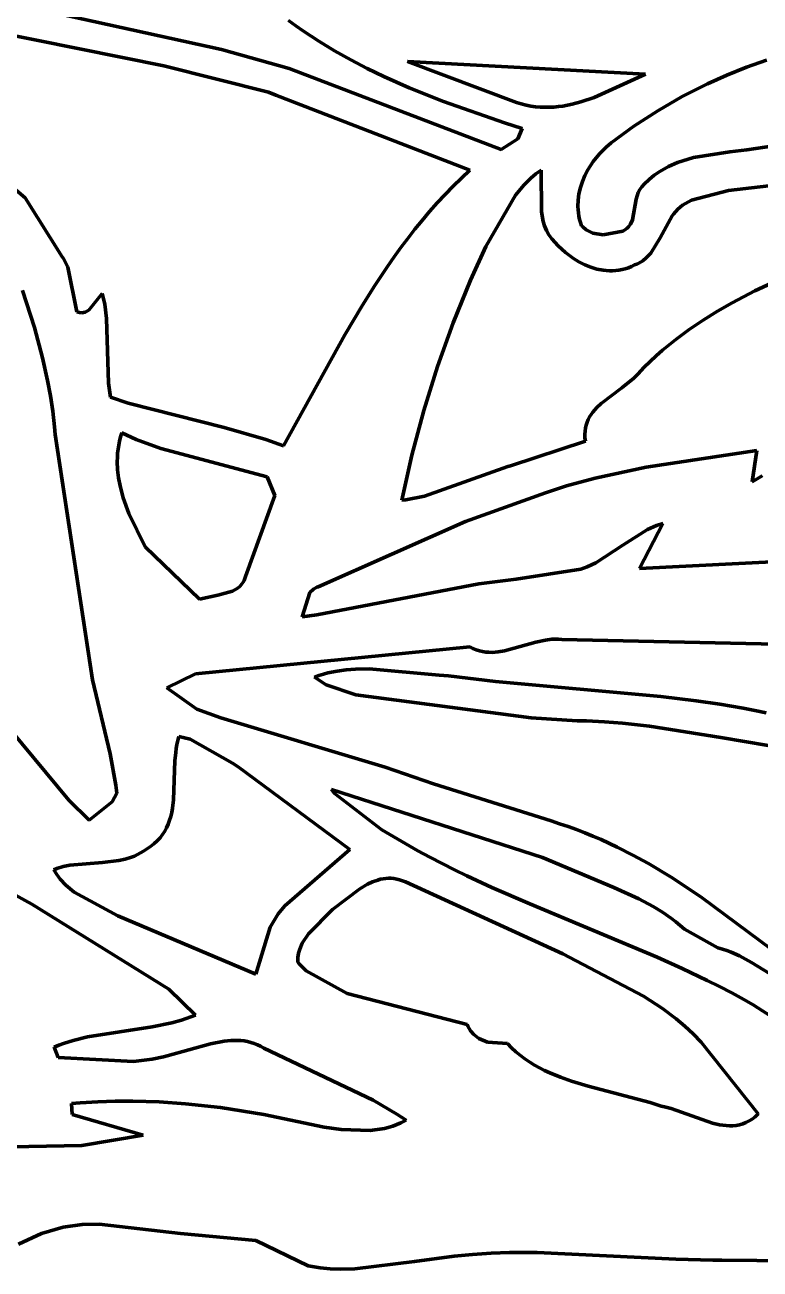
# Model space of a CAD drawing. Header units: millimetres. Extents: x 0 to 10.1, y 0 to 14.2.
# Drawn here: x 6.355 to 7.695, y 6.022 to 8.289 of the extents above; entities that cross this region are included whole.
import ezdxf

# ---------------------------------------------------------------- set-up
doc = ezdxf.new("R2010")
doc.units = ezdxf.units.MM
doc.layers.add('color#010101ff', color=7, linetype='CONTINUOUS', lineweight=100)
doc.layers.add('color#ffffffff', color=7, linetype='CONTINUOUS', lineweight=100)

msp = doc.modelspace()

# ---------------------------------------------------------------- linework, layer by layer
at = {"layer": 'color#010101ff'}
for p, q in [((6.2343, 8.3506), (6.7134, 8.2444)), ((6.6085, 8.2151), (6.1226, 8.3127)), ((6.849, 8.2878), (6.8354, 8.2977)), ((6.8628, 8.2782), (6.849, 8.2878)), ((6.8909, 8.2597), (6.8628, 8.2782)), ((6.9197, 8.2423), (6.8909, 8.2597)), ((6.7134, 8.2444), (6.8367, 8.2102)), ((6.949, 8.2258), (6.9197, 8.2423)), ((6.799, 8.1666), (6.6085, 8.2151)), ((6.8367, 8.2102), (7.2228, 8.0622)), ((6.9788, 8.2102), (6.949, 8.2258)), ((7.0091, 8.1954), (6.9788, 8.2102)), ((7.0525, 8.2228), (7.2512, 8.148)), ((7.4859, 8.1996), (7.0525, 8.2228)), ((7.6701, 8.2123), (7.6342, 8.198)), ((7.7067, 8.2251), (7.6701, 8.2123)), ((7.0552, 8.1748), (7.0091, 8.1954)), ((7.3926, 8.1572), (7.4859, 8.1996)), ((7.6342, 8.198), (7.5989, 8.1822)), ((6.8125, 8.1611), (6.799, 8.1666)), ((7.1178, 8.1497), (7.0552, 8.1748)), ((7.5989, 8.1822), (7.5529, 8.1587)), ((7.1661, 8.0248), (6.8125, 8.1611)), ((7.2292, 8.111), (7.1178, 8.1497)), ((7.2512, 8.148), (7.2598, 8.1453)), ((7.2598, 8.1453), (7.2684, 8.1432)), ((7.2684, 8.1432), (7.277, 8.1415)), ((7.277, 8.1415), (7.2855, 8.1403)), ((7.2855, 8.1403), (7.2939, 8.1396)), ((7.2939, 8.1396), (7.3024, 8.1392)), ((7.3024, 8.1392), (7.3108, 8.1393)), ((7.3108, 8.1393), (7.3191, 8.1397)), ((7.3191, 8.1397), (7.3274, 8.1405)), ((7.3274, 8.1405), (7.3357, 8.1416)), ((7.3357, 8.1416), (7.3522, 8.1448)), ((7.3522, 8.1448), (7.3685, 8.1491)), ((7.3685, 8.1491), (7.3926, 8.1572)), ((7.5529, 8.1587), (7.5083, 8.1328)), ((7.5083, 8.1328), (7.4651, 8.1046)), ((7.2612, 8.1009), (7.2292, 8.111)), ((7.2532, 8.0817), (7.2612, 8.1009)), ((7.4651, 8.1046), (7.4234, 8.0743)), ((7.6708, 8.0619), (7.9163, 8.0983)), ((7.2228, 8.0622), (7.2532, 8.0817)), ((7.4234, 8.0743), (7.4145, 8.0667)), ((7.402, 8.0542), (7.3908, 8.0403)), ((7.4145, 8.0667), (7.402, 8.0542)), ((7.5735, 8.0479), (7.64, 8.0583)), ((7.64, 8.0583), (7.6708, 8.0619)), ((6.29, 8.0301), (6.3557, 7.9745)), ((7.3908, 8.0403), (7.3811, 8.0254)), ((7.5119, 8.0224), (7.5277, 8.0314)), ((7.5277, 8.0314), (7.5443, 8.0387)), ((7.5443, 8.0387), (7.5735, 8.0479)), ((8.0755, 8.0384), (7.6373, 7.9877)), ((7.1355, 7.9955), (7.1506, 8.0103)), ((7.1506, 8.0103), (7.1661, 8.0248)), ((7.277, 8.0101), (7.2643, 7.9976)), ((7.2862, 8.0179), (7.277, 8.0101)), ((7.2961, 8.025), (7.2862, 8.0179)), ((7.2968, 7.9487), (7.2961, 8.025)), ((7.3711, 8.004), (7.3674, 7.9929)), ((7.3757, 8.0149), (7.3711, 8.004)), ((7.3811, 8.0254), (7.3757, 8.0149)), ((7.4838, 7.9989), (7.4926, 8.0076)), ((7.4926, 8.0076), (7.502, 8.0154)), ((7.502, 8.0154), (7.5119, 8.0224)), ((7.1209, 7.9804), (7.1355, 7.9955)), ((7.2643, 7.9976), (7.2491, 7.9792)), ((7.3648, 7.9816), (7.3633, 7.9701)), ((7.3674, 7.9929), (7.3648, 7.9816)), ((7.4689, 7.9721), (7.4727, 7.9839)), ((7.4727, 7.9839), (7.4757, 7.9893)), ((7.4757, 7.9893), (7.4797, 7.9942)), ((7.4797, 7.9942), (7.4838, 7.9989)), ((7.6373, 7.9877), (7.57, 7.9703)), ((6.3557, 7.9745), (6.4235, 7.8667)), ((7.0927, 7.9492), (7.1066, 7.965)), ((7.1066, 7.965), (7.1209, 7.9804)), ((7.2491, 7.9792), (7.1954, 7.8856)), ((7.3633, 7.9701), (7.3629, 7.9584)), ((7.3629, 7.9584), (7.3632, 7.9526)), ((7.4623, 7.9343), (7.4689, 7.9721)), ((7.5535, 7.9608), (7.5447, 7.9534)), ((7.57, 7.9703), (7.5535, 7.9608)), ((7.0791, 7.9332), (7.0927, 7.9492)), ((7.2997, 7.9313), (7.2968, 7.9487)), ((7.3632, 7.9526), (7.3638, 7.9467)), ((7.3638, 7.9467), (7.3647, 7.9409)), ((7.3647, 7.9409), (7.366, 7.935)), ((7.5345, 7.9414), (7.5126, 7.9015)), ((7.5369, 7.9446), (7.5345, 7.9414)), ((7.5447, 7.9534), (7.5369, 7.9446)), ((7.053, 7.9004), (7.0659, 7.9169)), ((7.0659, 7.9169), (7.0791, 7.9332)), ((7.3023, 7.923), (7.2997, 7.9313)), ((7.3057, 7.9149), (7.3023, 7.923)), ((7.3101, 7.9071), (7.3057, 7.9149)), ((7.366, 7.935), (7.3677, 7.9292)), ((7.3677, 7.9292), (7.3697, 7.9234)), ((7.3697, 7.9234), (7.3716, 7.9213)), ((7.3716, 7.9213), (7.378, 7.9159)), ((7.378, 7.9159), (7.3902, 7.9098)), ((7.4092, 7.9067), (7.4447, 7.9135)), ((7.4447, 7.9135), (7.4478, 7.9152)), ((7.4478, 7.9152), (7.4505, 7.9171)), ((7.4505, 7.9171), (7.4529, 7.9191)), ((7.4529, 7.9191), (7.4551, 7.9213)), ((7.4551, 7.9213), (7.4586, 7.9261)), ((7.4586, 7.9261), (7.4623, 7.9343)), ((7.0405, 7.8836), (7.053, 7.9004)), ((7.3156, 7.8997), (7.3101, 7.9071)), ((7.3272, 7.8867), (7.3156, 7.8997)), ((7.3902, 7.9098), (7.4092, 7.9067)), ((7.5126, 7.9015), (7.4958, 7.8734)), ((7.0282, 7.8666), (7.0405, 7.8836)), ((7.1954, 7.8856), (7.1675, 7.8244)), ((7.3403, 7.8747), (7.3272, 7.8867)), ((7.3547, 7.864), (7.3403, 7.8747)), ((7.4958, 7.8734), (7.4876, 7.8647)), ((7.6851, 7.8049), (7.8535, 7.8822)), ((6.4235, 7.8667), (6.4256, 7.8637)), ((6.4256, 7.8637), (6.4338, 7.8477)), ((6.4338, 7.8477), (6.4498, 7.7668)), ((6.9928, 7.8145), (7.0161, 7.8494)), ((7.0161, 7.8494), (7.0282, 7.8666)), ((7.3649, 7.8577), (7.3547, 7.864)), ((7.3755, 7.8524), (7.3649, 7.8577)), ((7.3864, 7.8479), (7.3755, 7.8524)), ((7.3976, 7.8446), (7.3864, 7.8479)), ((7.4089, 7.8423), (7.3976, 7.8446)), ((7.4492, 7.845), (7.4435, 7.8436)), ((7.4549, 7.8469), (7.4492, 7.845)), ((7.4606, 7.8492), (7.4549, 7.8469)), ((7.4662, 7.852), (7.4606, 7.8492)), ((7.4704, 7.8536), (7.4662, 7.852)), ((7.4742, 7.8554), (7.4704, 7.8536)), ((7.4814, 7.8596), (7.4742, 7.8554)), ((7.4876, 7.8647), (7.4814, 7.8596)), ((7.1675, 7.8244), (7.1356, 7.7464)), ((7.4147, 7.8417), (7.4089, 7.8423)), ((7.4204, 7.8414), (7.4147, 7.8417)), ((7.4262, 7.8414), (7.4204, 7.8414)), ((7.432, 7.8417), (7.4262, 7.8414)), ((7.4377, 7.8425), (7.432, 7.8417)), ((7.4435, 7.8436), (7.4377, 7.8425)), ((6.3728, 7.7378), (6.3508, 7.8053)), ((6.4719, 7.7696), (6.4964, 7.7999)), ((6.4964, 7.7999), (6.5008, 7.7806)), ((6.9704, 7.7789), (6.9928, 7.8145)), ((7.6441, 7.7832), (7.6851, 7.8049)), ((6.5008, 7.7806), (6.5042, 7.7547)), ((6.9381, 7.7246), (6.9704, 7.7789)), ((7.6174, 7.7678), (7.6441, 7.7832)), ((6.4498, 7.7668), (6.4547, 7.7654)), ((6.4547, 7.7654), (6.4591, 7.765)), ((6.4591, 7.765), (6.465, 7.7659)), ((6.465, 7.7659), (6.4719, 7.7696)), ((6.5042, 7.7547), (6.5077, 7.6367)), ((7.5913, 7.7515), (7.6174, 7.7678)), ((6.3876, 7.683), (6.3728, 7.7378)), ((7.1356, 7.7464), (7.1071, 7.6671)), ((7.5534, 7.7253), (7.5658, 7.7343)), ((7.5658, 7.7343), (7.5913, 7.7515)), ((6.8265, 7.5224), (6.9381, 7.7246)), ((7.5291, 7.7064), (7.5411, 7.716)), ((7.5411, 7.716), (7.5534, 7.7253)), ((7.4944, 7.6758), (7.5057, 7.6863)), ((7.5057, 7.6863), (7.5173, 7.6965)), ((7.5173, 7.6965), (7.5291, 7.7064)), ((6.3968, 7.6414), (6.3876, 7.683)), ((7.1071, 7.6671), (7.082, 7.5866)), ((7.4725, 7.6537), (7.4833, 7.6649)), ((7.4833, 7.6649), (7.4944, 7.6758)), ((6.4018, 7.6135), (6.3968, 7.6414)), ((7.4427, 7.6278), (7.4649, 7.6458)), ((7.4649, 7.6458), (7.4725, 7.6537)), ((6.5077, 7.6367), (6.5114, 7.6109)), ((7.4056, 7.5997), (7.4427, 7.6278)), ((6.406, 7.5855), (6.4018, 7.6135)), ((6.5114, 7.6109), (6.5434, 7.6001)), ((6.5434, 7.6001), (6.7186, 7.5557)), ((7.3975, 7.592), (7.4056, 7.5997)), ((6.4093, 7.5573), (6.406, 7.5855)), ((7.082, 7.5866), (7.0604, 7.5052)), ((7.3818, 7.5703), (7.3843, 7.575)), ((7.3843, 7.575), (7.3872, 7.5795)), ((7.3872, 7.5795), (7.3904, 7.5838)), ((7.3904, 7.5838), (7.3975, 7.592)), ((6.4105, 7.5431), (6.4093, 7.5573)), ((6.7186, 7.5557), (6.7946, 7.5339)), ((7.3759, 7.5493), (7.3767, 7.5549)), ((7.3767, 7.5549), (7.378, 7.5603)), ((7.378, 7.5603), (7.3797, 7.5654)), ((7.3797, 7.5654), (7.3818, 7.5703)), ((6.4787, 7.0958), (6.4105, 7.5431)), ((6.5277, 7.5312), (6.5262, 7.5237)), ((6.5296, 7.5387), (6.5277, 7.5312)), ((6.5318, 7.5462), (6.5296, 7.5387)), ((6.5581, 7.5342), (6.5318, 7.5462)), ((6.6029, 7.5175), (6.5581, 7.5342)), ((6.7946, 7.5339), (6.8265, 7.5224)), ((7.2404, 7.4862), (7.3765, 7.5308)), ((7.3755, 7.5434), (7.3759, 7.5493)), ((7.3757, 7.5372), (7.3755, 7.5434)), ((7.3765, 7.5308), (7.3757, 7.5372)), ((6.5243, 7.5088), (6.5238, 7.5013)), ((6.5251, 7.5162), (6.5243, 7.5088)), ((6.5262, 7.5237), (6.5251, 7.5162)), ((6.7969, 7.4662), (6.6029, 7.5175)), ((7.0604, 7.5052), (7.0422, 7.4231)), ((7.6887, 7.5136), (7.4874, 7.4835)), ((7.6807, 7.457), (7.6887, 7.5136)), ((6.5238, 7.5013), (6.5237, 7.4938)), ((6.5237, 7.4938), (6.5243, 7.4789)), ((7.0836, 7.4308), (7.2355, 7.4846)), ((7.2355, 7.4846), (7.2404, 7.4862)), ((7.4874, 7.4835), (7.3946, 7.4637)), ((6.5243, 7.4789), (6.526, 7.4642)), ((6.526, 7.4642), (6.5287, 7.4495)), ((6.8105, 7.432), (6.7969, 7.4662)), ((7.3946, 7.4637), (7.3424, 7.4493)), ((7.6985, 7.4677), (7.6807, 7.457)), ((6.5287, 7.4495), (6.5344, 7.4277)), ((7.3036, 7.4368), (7.1581, 7.3845)), ((7.3424, 7.4493), (7.3036, 7.4368)), ((6.5344, 7.4277), (6.5446, 7.3991)), ((6.7571, 7.2844), (6.8105, 7.432)), ((7.0422, 7.4231), (7.0492, 7.424)), ((7.0492, 7.424), (7.0836, 7.4308)), ((6.5446, 7.3991), (6.5743, 7.3381)), ((7.1581, 7.3845), (6.8896, 7.2656)), ((7.445, 7.3415), (7.4899, 7.3698)), ((7.5175, 7.3807), (7.4753, 7.2988)), ((7.4899, 7.3698), (7.5061, 7.377)), ((7.5061, 7.377), (7.5175, 7.3807)), ((6.5743, 7.3381), (6.6737, 7.2432)), ((7.3956, 7.3092), (7.445, 7.3415)), ((7.4753, 7.2988), (7.9881, 7.3253)), ((7.3683, 7.2976), (7.3796, 7.3017)), ((7.3796, 7.3017), (7.3956, 7.3092)), ((6.7546, 7.2773), (6.756, 7.2807)), ((6.756, 7.2807), (6.7571, 7.2844)), ((7.1826, 7.2707), (7.2503, 7.2794)), ((7.2503, 7.2794), (7.3683, 7.2976)), ((6.7071, 7.25), (6.7336, 7.2574)), ((6.7336, 7.2574), (6.7421, 7.2622)), ((6.7421, 7.2622), (6.747, 7.2663)), ((6.747, 7.2663), (6.7512, 7.2713)), ((6.7512, 7.2713), (6.753, 7.2742)), ((6.753, 7.2742), (6.7546, 7.2773)), ((6.8746, 7.2552), (6.8604, 7.2107)), ((6.881, 7.2612), (6.8746, 7.2552)), ((6.8872, 7.2647), (6.881, 7.2612)), ((6.8896, 7.2656), (6.8872, 7.2647)), ((6.8874, 7.2147), (7.1826, 7.2707)), ((6.6737, 7.2432), (6.7071, 7.25)), ((6.8604, 7.2107), (6.8874, 7.2147)), ((7.2862, 7.1646), (7.2292, 7.1486)), ((7.3037, 7.1684), (7.2862, 7.1646)), ((7.3155, 7.1699), (7.3037, 7.1684)), ((7.3214, 7.1702), (7.3155, 7.1699)), ((7.3274, 7.1702), (7.3214, 7.1702)), ((7.3334, 7.1698), (7.3274, 7.1702)), ((7.7566, 7.1604), (7.3334, 7.1698)), ((7.1658, 7.156), (6.666, 7.1067)), ((7.1717, 7.1531), (7.1658, 7.156)), ((7.1776, 7.1508), (7.1717, 7.1531)), ((7.1834, 7.149), (7.1776, 7.1508)), ((7.1892, 7.1477), (7.1834, 7.149)), ((7.195, 7.1467), (7.1892, 7.1477)), ((7.2007, 7.1462), (7.195, 7.1467)), ((7.2065, 7.1461), (7.2007, 7.1462)), ((7.2179, 7.1468), (7.2065, 7.1461)), ((7.2292, 7.1486), (7.2179, 7.1468)), ((6.666, 7.1067), (6.6137, 7.0815)), ((6.8829, 7.1007), (6.8911, 7.1037)), ((6.9044, 7.0866), (6.8829, 7.1007)), ((6.8911, 7.1037), (6.8992, 7.1062)), ((6.8992, 7.1062), (6.9075, 7.1085)), ((6.9075, 7.1085), (6.924, 7.112)), ((6.924, 7.112), (6.9407, 7.1144)), ((6.9407, 7.1144), (6.9575, 7.1157)), ((6.9575, 7.1157), (6.9828, 7.1161)), ((6.9828, 7.1161), (7.1102, 7.1043)), ((7.1102, 7.1043), (7.1269, 7.103)), ((7.1269, 7.103), (7.2128, 7.093)), ((6.5105, 6.9611), (6.4787, 7.0958)), ((6.6137, 7.0815), (6.6683, 7.0428)), ((6.958, 7.0684), (6.9044, 7.0866)), ((7.2128, 7.093), (7.5143, 7.0659)), ((7.2778, 7.0265), (6.958, 7.0684)), ((7.5143, 7.0659), (7.5786, 7.058)), ((7.5786, 7.058), (7.6213, 7.0516)), ((7.6213, 7.0516), (7.6638, 7.0443)), ((6.3081, 7.0296), (6.4354, 6.8765)), ((6.6683, 7.0428), (6.7124, 7.027)), ((7.6638, 7.0443), (7.685, 7.0402)), ((7.685, 7.0402), (7.7062, 7.0357)), ((6.7124, 7.027), (7.0115, 6.9369)), ((7.3618, 7.0214), (7.2778, 7.0265)), ((7.3784, 7.0211), (7.3618, 7.0214)), ((7.4113, 7.0196), (7.3784, 7.0211)), ((7.4441, 7.0171), (7.4113, 7.0196)), ((7.4931, 7.0117), (7.4441, 7.0171)), ((7.6232, 6.9909), (7.4931, 7.0117)), ((6.6338, 6.9856), (6.6323, 6.9784)), ((6.6357, 6.9926), (6.6338, 6.9856)), ((6.6563, 6.9878), (6.6357, 6.9926)), ((6.7334, 6.9441), (6.6563, 6.9878)), ((7.8343, 6.9553), (7.6232, 6.9909)), ((6.5212, 6.9039), (6.5105, 6.9611)), ((6.6301, 6.9636), (6.6288, 6.9482)), ((6.631, 6.9711), (6.6301, 6.9636)), ((6.6323, 6.9784), (6.631, 6.9711)), ((6.6288, 6.9482), (6.6261, 6.8771)), ((6.7439, 6.9372), (6.7334, 6.9441)), ((6.9471, 6.7871), (6.7439, 6.9372)), ((7.0115, 6.9369), (7.1001, 6.9066)), ((6.5226, 6.8893), (6.5212, 6.9039)), ((7.2984, 6.7723), (6.9138, 6.8961)), ((6.9138, 6.8961), (6.9189, 6.8896)), ((7.1001, 6.9066), (7.314, 6.8388)), ((6.4354, 6.8765), (6.4724, 6.84)), ((6.4724, 6.84), (6.5144, 6.874)), ((6.5144, 6.874), (6.5226, 6.8893)), ((6.6261, 6.8771), (6.6242, 6.8619)), ((6.9189, 6.8896), (7.0059, 6.8229)), ((6.6211, 6.8472), (6.619, 6.8401)), ((6.6228, 6.8545), (6.6211, 6.8472)), ((6.6242, 6.8619), (6.6228, 6.8545)), ((6.6136, 6.8265), (6.6101, 6.8201)), ((6.6165, 6.8332), (6.6136, 6.8265)), ((6.619, 6.8401), (6.6165, 6.8332)), ((7.314, 6.8388), (7.3296, 6.8339)), ((7.3296, 6.8339), (7.3449, 6.8288)), ((7.3449, 6.8288), (7.3602, 6.8233)), ((6.5963, 6.8024), (6.5905, 6.7971)), ((6.6015, 6.808), (6.5963, 6.8024)), ((6.6061, 6.8139), (6.6015, 6.808)), ((6.6101, 6.8201), (6.6061, 6.8139)), ((7.0059, 6.8229), (7.0274, 6.8097)), ((7.0274, 6.8097), (7.0491, 6.7969)), ((7.3602, 6.8233), (7.3753, 6.8175)), ((7.3753, 6.8175), (7.3903, 6.8114)), ((7.3903, 6.8114), (7.4051, 6.805)), ((7.4051, 6.805), (7.4343, 6.7914)), ((6.5661, 6.7805), (6.5607, 6.7775)), ((6.5714, 6.7839), (6.5661, 6.7805)), ((6.5766, 6.7877), (6.5714, 6.7839)), ((6.5839, 6.7922), (6.5766, 6.7877)), ((6.5905, 6.7971), (6.5839, 6.7922)), ((6.8289, 6.6842), (6.9471, 6.7871)), ((7.0491, 6.7969), (7.071, 6.7846)), ((7.071, 6.7846), (7.0931, 6.7727)), ((7.4343, 6.7914), (7.4631, 6.7767)), ((6.437, 6.7584), (6.4253, 6.7558)), ((6.497, 6.7633), (6.437, 6.7584)), ((6.5267, 6.7666), (6.497, 6.7633)), ((6.5383, 6.7691), (6.5267, 6.7666)), ((6.5496, 6.7727), (6.5383, 6.7691)), ((6.5552, 6.775), (6.5496, 6.7727)), ((6.5607, 6.7775), (6.5552, 6.775)), ((7.0931, 6.7727), (7.1154, 6.7611)), ((7.1154, 6.7611), (7.1379, 6.7498)), ((7.4282, 6.7179), (7.2984, 6.7723)), ((7.4631, 6.7767), (7.4914, 6.7612)), ((7.4914, 6.7612), (7.533, 6.7363)), ((6.4138, 6.7521), (6.4082, 6.7498)), ((6.4082, 6.7498), (6.4136, 6.741)), ((6.4136, 6.741), (6.4197, 6.7329)), ((6.4253, 6.7558), (6.4138, 6.7521)), ((7.0127, 6.7341), (7.0078, 6.7335)), ((7.0177, 6.7345), (7.0127, 6.7341)), ((7.0227, 6.7344), (7.0177, 6.7345)), ((7.0278, 6.7339), (7.0227, 6.7344)), ((7.0329, 6.733), (7.0278, 6.7339)), ((7.1379, 6.7498), (7.1605, 6.7389)), ((7.1605, 6.7389), (7.2061, 6.7178)), ((7.533, 6.7363), (7.5872, 6.7007)), ((6.4197, 6.7329), (6.4298, 6.7219)), ((6.4298, 6.7219), (6.445, 6.709)), ((6.9658, 6.7154), (6.9159, 6.6773)), ((6.9794, 6.7234), (6.9658, 6.7154)), ((6.9886, 6.7278), (6.9794, 6.7234)), ((6.9981, 6.7312), (6.9886, 6.7278)), ((7.0029, 6.7325), (6.9981, 6.7312)), ((7.0078, 6.7335), (7.0029, 6.7325)), ((7.0381, 6.7317), (7.0329, 6.733)), ((7.0433, 6.7299), (7.0381, 6.7317)), ((7.0486, 6.7277), (7.0433, 6.7299)), ((7.3354, 6.5966), (7.0486, 6.7277)), ((7.2061, 6.7178), (7.2752, 6.6877)), ((7.4738, 6.6972), (7.4282, 6.7179)), ((6.3679, 6.6873), (6.3258, 6.7103)), ((6.445, 6.709), (6.5247, 6.6662)), ((7.5002, 6.683), (7.4738, 6.6972)), ((7.5872, 6.7007), (7.7171, 6.6043)), ((6.6177, 6.5326), (6.3679, 6.6873)), ((6.5247, 6.6662), (6.7763, 6.5598)), ((6.8021, 6.6455), (6.8166, 6.6696)), ((6.8166, 6.6696), (6.8289, 6.6842)), ((6.9159, 6.6773), (6.8721, 6.6333)), ((7.2752, 6.6877), (7.5073, 6.5905)), ((7.5172, 6.6725), (7.5002, 6.683)), ((7.5336, 6.661), (7.5172, 6.6725)), ((6.7763, 6.5598), (6.8021, 6.6455)), ((7.5416, 6.6549), (7.5336, 6.661)), ((7.5494, 6.6485), (7.5416, 6.6549)), ((7.5571, 6.6418), (7.5494, 6.6485)), ((6.8721, 6.6333), (6.8608, 6.6163)), ((7.6181, 6.6075), (7.5571, 6.6418)), ((6.854, 6.5978), (6.8528, 6.5899)), ((6.8561, 6.6054), (6.854, 6.5978)), ((6.8608, 6.6163), (6.8561, 6.6054)), ((7.6262, 6.6052), (7.6181, 6.6075)), ((7.6342, 6.6026), (7.6262, 6.6052)), ((7.642, 6.5996), (7.6342, 6.6026)), ((7.6572, 6.5929), (7.642, 6.5996)), ((6.8528, 6.5899), (6.8527, 6.5817)), ((6.8527, 6.5817), (6.855, 6.5787)), ((6.855, 6.5787), (6.8679, 6.5657)), ((7.4827, 6.5198), (7.3354, 6.5966)), ((7.5073, 6.5905), (7.5531, 6.5699)), ((7.6793, 6.5812), (7.6572, 6.5929)), ((7.7575, 6.5328), (7.6793, 6.5812)), ((6.8679, 6.5657), (6.9423, 6.5243)), ((7.5531, 6.5699), (7.5985, 6.5483)), ((6.6664, 6.4852), (6.6177, 6.5326)), ((7.5985, 6.5483), (7.621, 6.537)), ((7.621, 6.537), (7.6433, 6.5254)), ((6.9423, 6.5243), (7.1611, 6.4678)), ((7.5172, 6.497), (7.4827, 6.5198)), ((7.6433, 6.5254), (7.6655, 6.5135)), ((7.6655, 6.5135), (7.6824, 6.5041)), ((6.6578, 6.4818), (6.6664, 6.4852)), ((7.542, 6.4782), (7.5172, 6.497)), ((7.6824, 6.5041), (7.7232, 6.4779)), ((6.4695, 6.4454), (6.5872, 6.4635)), ((6.5872, 6.4635), (6.6229, 6.4709)), ((6.6229, 6.4709), (6.6405, 6.4758)), ((6.6405, 6.4758), (6.6578, 6.4818)), ((7.1611, 6.4678), (7.1626, 6.4647)), ((7.1626, 6.4647), (7.1675, 6.4565)), ((7.5578, 6.4649), (7.542, 6.4782)), ((7.5729, 6.4507), (7.5578, 6.4649)), ((6.4255, 6.4333), (6.443, 6.4389)), ((6.443, 6.4389), (6.4695, 6.4454)), ((6.7305, 6.439), (6.7183, 6.4378)), ((6.7427, 6.4391), (6.7305, 6.439)), ((6.7488, 6.4387), (6.7427, 6.4391)), ((7.1675, 6.4565), (7.1733, 6.4496)), ((7.1733, 6.4496), (7.1824, 6.4426)), ((7.1824, 6.4426), (7.1981, 6.436)), ((7.5874, 6.4356), (7.5729, 6.4507)), ((6.4084, 6.4266), (6.4169, 6.4301)), ((6.416, 6.4076), (6.4084, 6.4266)), ((6.4169, 6.4301), (6.4255, 6.4333)), ((6.6937, 6.4329), (6.6144, 6.4111)), ((6.7183, 6.4378), (6.6937, 6.4329)), ((6.7549, 6.438), (6.7488, 6.4387)), ((6.7609, 6.4369), (6.7549, 6.438)), ((6.7669, 6.4354), (6.7609, 6.4369)), ((6.7729, 6.4335), (6.7669, 6.4354)), ((6.7789, 6.4311), (6.7729, 6.4335)), ((6.7848, 6.4283), (6.7789, 6.4311)), ((6.7908, 6.425), (6.7848, 6.4283)), ((6.9901, 6.3303), (6.7908, 6.425)), ((7.1981, 6.436), (7.2345, 6.4333)), ((7.2345, 6.4333), (7.2421, 6.4256)), ((7.2421, 6.4256), (7.2499, 6.4184)), ((7.2499, 6.4184), (7.2581, 6.4116)), ((7.6913, 6.3049), (7.5874, 6.4356)), ((6.5534, 6.4005), (6.416, 6.4076)), ((6.5874, 6.4047), (6.5534, 6.4005)), ((6.6077, 6.4092), (6.5874, 6.4047)), ((6.6144, 6.4111), (6.6077, 6.4092)), ((7.2581, 6.4116), (7.2665, 6.4053)), ((7.2665, 6.4053), (7.2751, 6.3994)), ((7.2751, 6.3994), (7.284, 6.3939)), ((7.284, 6.3939), (7.293, 6.3888)), ((7.293, 6.3888), (7.3023, 6.3841)), ((7.3023, 6.3841), (7.3117, 6.3797)), ((7.3117, 6.3797), (7.3311, 6.3717)), ((7.3311, 6.3717), (7.351, 6.3647)), ((7.351, 6.3647), (7.3816, 6.3556)), ((7.3816, 6.3556), (7.4948, 6.3257)), ((6.456, 6.3252), (6.488, 6.3273)), ((6.488, 6.3273), (6.52, 6.3284)), ((6.52, 6.3284), (6.552, 6.3285)), ((6.552, 6.3285), (6.6, 6.327)), ((6.6, 6.327), (6.6479, 6.3236)), ((7.0331, 6.3047), (6.9901, 6.3303)), ((7.4948, 6.3257), (7.5145, 6.319)), ((6.44, 6.3238), (6.456, 6.3252)), ((6.4413, 6.3042), (6.44, 6.3238)), ((6.5711, 6.2665), (6.4413, 6.3042)), ((6.6479, 6.3236), (6.7117, 6.3165)), ((6.7117, 6.3165), (6.7909, 6.3039)), ((6.7909, 6.3039), (6.9006, 6.281)), ((7.0498, 6.2935), (7.0331, 6.3047)), ((7.5145, 6.319), (7.5205, 6.3179)), ((7.5205, 6.3179), (7.5328, 6.3148)), ((7.5328, 6.3148), (7.5515, 6.3085)), ((7.5515, 6.3085), (7.6083, 6.2882)), ((7.6859, 6.3), (7.6913, 6.3049)), ((6.9006, 6.281), (6.9318, 6.2764)), ((7.0105, 6.2784), (7.0256, 6.2826)), ((7.0256, 6.2826), (7.0403, 6.2885)), ((7.0403, 6.2885), (7.0498, 6.2935)), ((7.6083, 6.2882), (7.6208, 6.2853)), ((7.6208, 6.2853), (7.627, 6.2843)), ((7.627, 6.2843), (7.6332, 6.2837)), ((7.6332, 6.2837), (7.6393, 6.2834)), ((7.6393, 6.2834), (7.6453, 6.2836)), ((7.6453, 6.2836), (7.6513, 6.2842)), ((7.6513, 6.2842), (7.6573, 6.2854)), ((7.6573, 6.2854), (7.6632, 6.287)), ((7.6632, 6.287), (7.669, 6.2893)), ((7.669, 6.2893), (7.6747, 6.2922)), ((7.6747, 6.2922), (7.6803, 6.2957)), ((7.6803, 6.2957), (7.6859, 6.3)), ((6.4591, 6.2473), (6.5711, 6.2665)), ((6.9318, 6.2764), (6.9846, 6.2747)), ((6.9846, 6.2747), (7.0105, 6.2784)), ((6.1485, 6.2415), (6.4591, 6.2473)), ((6.4597, 6.1033), (6.425, 6.0984)), ((6.4907, 6.1041), (6.4597, 6.1033)), ((6.6387, 6.0873), (6.4907, 6.1041)), ((6.3858, 6.0872), (6.3435, 6.0679)), ((6.425, 6.0984), (6.3858, 6.0872)), ((6.7763, 6.0744), (6.6387, 6.0873)), ((6.8714, 6.0284), (6.7763, 6.0744)), ((7.0652, 6.0363), (6.9567, 6.0228)), ((7.1374, 6.0457), (7.0652, 6.0363)), ((7.1711, 6.049), (7.1374, 6.0457)), ((7.2047, 6.0512), (7.1711, 6.049)), ((7.2383, 6.0523), (7.2047, 6.0512)), ((7.2888, 6.0524), (7.2383, 6.0523)), ((7.5412, 6.0404), (7.2888, 6.0524)), ((7.6085, 6.0387), (7.5412, 6.0404)), ((7.6254, 6.0387), (7.6085, 6.0387)), ((7.8527, 6.0361), (7.6254, 6.0387)), ((6.8751, 6.0276), (6.8714, 6.0284)), ((6.8933, 6.0247), (6.8751, 6.0276)), ((6.9114, 6.023), (6.8933, 6.0247)), ((6.9295, 6.0222), (6.9114, 6.023)), ((6.9567, 6.0228), (6.9295, 6.0222))]:
    msp.add_line(p, q, dxfattribs=at)
at = {"layer": 'color#ffffffff'}
for p, q in [((6.7134, 8.2444), (6.2343, 8.3506)), ((6.1226, 8.3127), (6.6085, 8.2151)), ((6.8354, 8.2977), (6.849, 8.2878)), ((6.849, 8.2878), (6.8628, 8.2782)), ((6.8628, 8.2782), (6.8909, 8.2597)), ((6.8909, 8.2597), (6.9197, 8.2423)), ((6.8367, 8.2102), (6.7134, 8.2444)), ((6.9197, 8.2423), (6.949, 8.2258)), ((6.6085, 8.2151), (6.799, 8.1666)), ((7.2228, 8.0622), (6.8367, 8.2102)), ((6.949, 8.2258), (6.9788, 8.2102)), ((6.9788, 8.2102), (7.0091, 8.1954)), ((7.0525, 8.2228), (7.4859, 8.1996)), ((7.2512, 8.148), (7.0525, 8.2228)), ((7.6342, 8.198), (7.6701, 8.2123)), ((7.6701, 8.2123), (7.7067, 8.2251)), ((7.0091, 8.1954), (7.0552, 8.1748)), ((7.4859, 8.1996), (7.3926, 8.1572)), ((7.5989, 8.1822), (7.6342, 8.198)), ((6.799, 8.1666), (6.8125, 8.1611)), ((7.0552, 8.1748), (7.1178, 8.1497)), ((7.5529, 8.1587), (7.5989, 8.1822)), ((6.8125, 8.1611), (7.1661, 8.0248)), ((7.1178, 8.1497), (7.2292, 8.111)), ((7.2598, 8.1453), (7.2512, 8.148)), ((7.2684, 8.1432), (7.2598, 8.1453)), ((7.277, 8.1415), (7.2684, 8.1432)), ((7.2855, 8.1403), (7.277, 8.1415)), ((7.2939, 8.1396), (7.2855, 8.1403)), ((7.3024, 8.1392), (7.2939, 8.1396)), ((7.3108, 8.1393), (7.3024, 8.1392)), ((7.3191, 8.1397), (7.3108, 8.1393)), ((7.3274, 8.1405), (7.3191, 8.1397)), ((7.3357, 8.1416), (7.3274, 8.1405)), ((7.3522, 8.1448), (7.3357, 8.1416)), ((7.3685, 8.1491), (7.3522, 8.1448)), ((7.3926, 8.1572), (7.3685, 8.1491)), ((7.5083, 8.1328), (7.5529, 8.1587)), ((7.4651, 8.1046), (7.5083, 8.1328)), ((7.2292, 8.111), (7.2612, 8.1009)), ((7.2612, 8.1009), (7.2532, 8.0817)), ((7.4234, 8.0743), (7.4651, 8.1046)), ((7.9163, 8.0983), (7.6708, 8.0619)), ((7.2532, 8.0817), (7.2228, 8.0622)), ((7.4145, 8.0667), (7.4234, 8.0743)), ((7.3908, 8.0403), (7.402, 8.0542)), ((7.402, 8.0542), (7.4145, 8.0667)), ((7.64, 8.0583), (7.5735, 8.0479)), ((7.6708, 8.0619), (7.64, 8.0583)), ((6.3557, 7.9745), (6.29, 8.0301)), ((7.3811, 8.0254), (7.3908, 8.0403)), ((7.5277, 8.0314), (7.5119, 8.0224)), ((7.5443, 8.0387), (7.5277, 8.0314)), ((7.5735, 8.0479), (7.5443, 8.0387)), ((7.6373, 7.9877), (8.0755, 8.0384)), ((7.1506, 8.0103), (7.1355, 7.9955)), ((7.1661, 8.0248), (7.1506, 8.0103)), ((7.2643, 7.9976), (7.277, 8.0101)), ((7.277, 8.0101), (7.2862, 8.0179)), ((7.2862, 8.0179), (7.2961, 8.025)), ((7.2961, 8.025), (7.2968, 7.9487)), ((7.3674, 7.9929), (7.3711, 8.004)), ((7.3711, 8.004), (7.3757, 8.0149)), ((7.3757, 8.0149), (7.3811, 8.0254)), ((7.4926, 8.0076), (7.4838, 7.9989)), ((7.502, 8.0154), (7.4926, 8.0076)), ((7.5119, 8.0224), (7.502, 8.0154)), ((7.1355, 7.9955), (7.1209, 7.9804)), ((7.2491, 7.9792), (7.2643, 7.9976)), ((7.3633, 7.9701), (7.3648, 7.9816)), ((7.3648, 7.9816), (7.3674, 7.9929)), ((7.4727, 7.9839), (7.4689, 7.9721)), ((7.4757, 7.9893), (7.4727, 7.9839)), ((7.4797, 7.9942), (7.4757, 7.9893)), ((7.4838, 7.9989), (7.4797, 7.9942)), ((7.57, 7.9703), (7.6373, 7.9877)), ((6.4235, 7.8667), (6.3557, 7.9745)), ((7.1066, 7.965), (7.0927, 7.9492)), ((7.1209, 7.9804), (7.1066, 7.965)), ((7.1954, 7.8856), (7.2491, 7.9792)), ((7.3629, 7.9584), (7.3633, 7.9701)), ((7.3632, 7.9526), (7.3629, 7.9584)), ((7.4689, 7.9721), (7.4623, 7.9343)), ((7.5447, 7.9534), (7.5535, 7.9608)), ((7.5535, 7.9608), (7.57, 7.9703)), ((7.0927, 7.9492), (7.0791, 7.9332)), ((7.2968, 7.9487), (7.2997, 7.9313)), ((7.3638, 7.9467), (7.3632, 7.9526)), ((7.3647, 7.9409), (7.3638, 7.9467)), ((7.366, 7.935), (7.3647, 7.9409)), ((7.5126, 7.9015), (7.5345, 7.9414)), ((7.5345, 7.9414), (7.5369, 7.9446)), ((7.5369, 7.9446), (7.5447, 7.9534)), ((7.0659, 7.9169), (7.053, 7.9004)), ((7.0791, 7.9332), (7.0659, 7.9169)), ((7.2997, 7.9313), (7.3023, 7.923)), ((7.3023, 7.923), (7.3057, 7.9149)), ((7.3057, 7.9149), (7.3101, 7.9071)), ((7.3677, 7.9292), (7.366, 7.935)), ((7.3697, 7.9234), (7.3677, 7.9292)), ((7.3716, 7.9213), (7.3697, 7.9234)), ((7.378, 7.9159), (7.3716, 7.9213)), ((7.3902, 7.9098), (7.378, 7.9159)), ((7.4447, 7.9135), (7.4092, 7.9067)), ((7.4478, 7.9152), (7.4447, 7.9135)), ((7.4505, 7.9171), (7.4478, 7.9152)), ((7.4529, 7.9191), (7.4505, 7.9171)), ((7.4551, 7.9213), (7.4529, 7.9191)), ((7.4586, 7.9261), (7.4551, 7.9213)), ((7.4623, 7.9343), (7.4586, 7.9261)), ((7.053, 7.9004), (7.0405, 7.8836)), ((7.3101, 7.9071), (7.3156, 7.8997)), ((7.3156, 7.8997), (7.3272, 7.8867)), ((7.4092, 7.9067), (7.3902, 7.9098)), ((7.4958, 7.8734), (7.5126, 7.9015)), ((7.0405, 7.8836), (7.0282, 7.8666)), ((7.1675, 7.8244), (7.1954, 7.8856)), ((7.3272, 7.8867), (7.3403, 7.8747)), ((7.3403, 7.8747), (7.3547, 7.864)), ((7.4876, 7.8647), (7.4958, 7.8734)), ((7.8535, 7.8822), (7.6851, 7.8049)), ((6.4256, 7.8637), (6.4235, 7.8667)), ((6.4338, 7.8477), (6.4256, 7.8637)), ((6.4498, 7.7668), (6.4338, 7.8477)), ((7.0161, 7.8494), (6.9928, 7.8145)), ((7.0282, 7.8666), (7.0161, 7.8494)), ((7.3547, 7.864), (7.3649, 7.8577)), ((7.3649, 7.8577), (7.3755, 7.8524)), ((7.3755, 7.8524), (7.3864, 7.8479)), ((7.3864, 7.8479), (7.3976, 7.8446)), ((7.3976, 7.8446), (7.4089, 7.8423)), ((7.4435, 7.8436), (7.4492, 7.845)), ((7.4492, 7.845), (7.4549, 7.8469)), ((7.4549, 7.8469), (7.4606, 7.8492)), ((7.4606, 7.8492), (7.4662, 7.852)), ((7.4662, 7.852), (7.4704, 7.8536)), ((7.4704, 7.8536), (7.4742, 7.8554)), ((7.4742, 7.8554), (7.4814, 7.8596)), ((7.4814, 7.8596), (7.4876, 7.8647)), ((7.1356, 7.7464), (7.1675, 7.8244)), ((7.4089, 7.8423), (7.4147, 7.8417)), ((7.4147, 7.8417), (7.4204, 7.8414)), ((7.4204, 7.8414), (7.4262, 7.8414)), ((7.4262, 7.8414), (7.432, 7.8417)), ((7.432, 7.8417), (7.4377, 7.8425)), ((7.4377, 7.8425), (7.4435, 7.8436)), ((6.3508, 7.8053), (6.3728, 7.7378)), ((6.4964, 7.7999), (6.4719, 7.7696)), ((6.5008, 7.7806), (6.4964, 7.7999)), ((6.9928, 7.8145), (6.9704, 7.7789)), ((7.6851, 7.8049), (7.6441, 7.7832)), ((6.5042, 7.7547), (6.5008, 7.7806)), ((6.9704, 7.7789), (6.9381, 7.7246)), ((7.6441, 7.7832), (7.6174, 7.7678)), ((6.4547, 7.7654), (6.4498, 7.7668)), ((6.4591, 7.765), (6.4547, 7.7654)), ((6.465, 7.7659), (6.4591, 7.765)), ((6.4719, 7.7696), (6.465, 7.7659)), ((6.5077, 7.6367), (6.5042, 7.7547)), ((7.6174, 7.7678), (7.5913, 7.7515)), ((6.3728, 7.7378), (6.3876, 7.683)), ((7.1071, 7.6671), (7.1356, 7.7464)), ((7.5658, 7.7343), (7.5534, 7.7253)), ((7.5913, 7.7515), (7.5658, 7.7343)), ((6.9381, 7.7246), (6.8265, 7.5224)), ((7.5411, 7.716), (7.5291, 7.7064)), ((7.5534, 7.7253), (7.5411, 7.716)), ((7.5057, 7.6863), (7.4944, 7.6758)), ((7.5173, 7.6965), (7.5057, 7.6863)), ((7.5291, 7.7064), (7.5173, 7.6965)), ((6.3876, 7.683), (6.3968, 7.6414)), ((7.082, 7.5866), (7.1071, 7.6671)), ((7.4833, 7.6649), (7.4725, 7.6537)), ((7.4944, 7.6758), (7.4833, 7.6649)), ((6.3968, 7.6414), (6.4018, 7.6135)), ((7.4649, 7.6458), (7.4427, 7.6278)), ((7.4725, 7.6537), (7.4649, 7.6458)), ((6.5114, 7.6109), (6.5077, 7.6367)), ((7.4427, 7.6278), (7.4056, 7.5997)), ((6.4018, 7.6135), (6.406, 7.5855)), ((6.5434, 7.6001), (6.5114, 7.6109)), ((6.7186, 7.5557), (6.5434, 7.6001)), ((7.4056, 7.5997), (7.3975, 7.592)), ((6.406, 7.5855), (6.4093, 7.5573)), ((7.0604, 7.5052), (7.082, 7.5866)), ((7.3843, 7.575), (7.3818, 7.5703)), ((7.3872, 7.5795), (7.3843, 7.575)), ((7.3904, 7.5838), (7.3872, 7.5795)), ((7.3975, 7.592), (7.3904, 7.5838)), ((6.4093, 7.5573), (6.4105, 7.5431)), ((6.7946, 7.5339), (6.7186, 7.5557)), ((7.3767, 7.5549), (7.3759, 7.5493)), ((7.378, 7.5603), (7.3767, 7.5549)), ((7.3797, 7.5654), (7.378, 7.5603)), ((7.3818, 7.5703), (7.3797, 7.5654)), ((6.4105, 7.5431), (6.4787, 7.0958)), ((6.5262, 7.5237), (6.5277, 7.5312)), ((6.5277, 7.5312), (6.5296, 7.5387)), ((6.5296, 7.5387), (6.5318, 7.5462)), ((6.5318, 7.5462), (6.5581, 7.5342)), ((6.5581, 7.5342), (6.6029, 7.5175)), ((6.8265, 7.5224), (6.7946, 7.5339)), ((7.3765, 7.5308), (7.2404, 7.4862)), ((7.3759, 7.5493), (7.3755, 7.5434)), ((7.3755, 7.5434), (7.3757, 7.5372)), ((7.3757, 7.5372), (7.3765, 7.5308)), ((6.5238, 7.5013), (6.5243, 7.5088)), ((6.5243, 7.5088), (6.5251, 7.5162)), ((6.5251, 7.5162), (6.5262, 7.5237)), ((6.6029, 7.5175), (6.7969, 7.4662)), ((7.0422, 7.4231), (7.0604, 7.5052)), ((7.4874, 7.4835), (7.6887, 7.5136)), ((7.6887, 7.5136), (7.6807, 7.457)), ((6.5237, 7.4938), (6.5238, 7.5013)), ((6.5243, 7.4789), (6.5237, 7.4938)), ((7.2355, 7.4846), (7.0836, 7.4308)), ((7.2404, 7.4862), (7.2355, 7.4846)), ((7.3946, 7.4637), (7.4874, 7.4835)), ((6.526, 7.4642), (6.5243, 7.4789)), ((6.5287, 7.4495), (6.526, 7.4642)), ((6.7969, 7.4662), (6.8105, 7.432)), ((7.3424, 7.4493), (7.3946, 7.4637)), ((7.6807, 7.457), (7.6985, 7.4677)), ((6.5344, 7.4277), (6.5287, 7.4495)), ((7.1581, 7.3845), (7.3036, 7.4368)), ((7.3036, 7.4368), (7.3424, 7.4493)), ((6.5446, 7.3991), (6.5344, 7.4277)), ((6.8105, 7.432), (6.7571, 7.2844)), ((7.0492, 7.424), (7.0422, 7.4231)), ((7.0836, 7.4308), (7.0492, 7.424)), ((6.5743, 7.3381), (6.5446, 7.3991)), ((6.8896, 7.2656), (7.1581, 7.3845)), ((7.4899, 7.3698), (7.445, 7.3415)), ((7.4753, 7.2988), (7.5175, 7.3807)), ((7.5061, 7.377), (7.4899, 7.3698)), ((7.5175, 7.3807), (7.5061, 7.377)), ((6.6737, 7.2432), (6.5743, 7.3381)), ((7.445, 7.3415), (7.3956, 7.3092)), ((7.9881, 7.3253), (7.4753, 7.2988)), ((7.3796, 7.3017), (7.3683, 7.2976)), ((7.3956, 7.3092), (7.3796, 7.3017)), ((6.756, 7.2807), (6.7546, 7.2773)), ((6.7571, 7.2844), (6.756, 7.2807)), ((7.2503, 7.2794), (7.1826, 7.2707)), ((7.3683, 7.2976), (7.2503, 7.2794)), ((6.7336, 7.2574), (6.7071, 7.25)), ((6.7421, 7.2622), (6.7336, 7.2574)), ((6.747, 7.2663), (6.7421, 7.2622)), ((6.7512, 7.2713), (6.747, 7.2663)), ((6.753, 7.2742), (6.7512, 7.2713)), ((6.7546, 7.2773), (6.753, 7.2742)), ((6.8604, 7.2107), (6.8746, 7.2552)), ((6.8746, 7.2552), (6.881, 7.2612)), ((6.881, 7.2612), (6.8872, 7.2647)), ((6.8872, 7.2647), (6.8896, 7.2656)), ((7.1826, 7.2707), (6.8874, 7.2147)), ((6.7071, 7.25), (6.6737, 7.2432)), ((6.8874, 7.2147), (6.8604, 7.2107)), ((7.2292, 7.1486), (7.2862, 7.1646)), ((7.2862, 7.1646), (7.3037, 7.1684)), ((7.3037, 7.1684), (7.3155, 7.1699)), ((7.3155, 7.1699), (7.3214, 7.1702)), ((7.3214, 7.1702), (7.3274, 7.1702)), ((7.3274, 7.1702), (7.3334, 7.1698)), ((7.3334, 7.1698), (7.7566, 7.1604)), ((6.666, 7.1067), (7.1658, 7.156)), ((7.1658, 7.156), (7.1717, 7.1531)), ((7.1717, 7.1531), (7.1776, 7.1508)), ((7.1776, 7.1508), (7.1834, 7.149)), ((7.1834, 7.149), (7.1892, 7.1477)), ((7.1892, 7.1477), (7.195, 7.1467)), ((7.195, 7.1467), (7.2007, 7.1462)), ((7.2007, 7.1462), (7.2065, 7.1461)), ((7.2065, 7.1461), (7.2179, 7.1468)), ((7.2179, 7.1468), (7.2292, 7.1486)), ((6.6137, 7.0815), (6.666, 7.1067)), ((6.8911, 7.1037), (6.8829, 7.1007)), ((6.8829, 7.1007), (6.9044, 7.0866)), ((6.8992, 7.1062), (6.8911, 7.1037)), ((6.9075, 7.1085), (6.8992, 7.1062)), ((6.924, 7.112), (6.9075, 7.1085)), ((6.9407, 7.1144), (6.924, 7.112)), ((6.9575, 7.1157), (6.9407, 7.1144)), ((6.9828, 7.1161), (6.9575, 7.1157)), ((7.1102, 7.1043), (6.9828, 7.1161)), ((7.1269, 7.103), (7.1102, 7.1043)), ((7.2128, 7.093), (7.1269, 7.103)), ((6.4787, 7.0958), (6.5105, 6.9611)), ((6.6683, 7.0428), (6.6137, 7.0815)), ((6.9044, 7.0866), (6.958, 7.0684)), ((7.5143, 7.0659), (7.2128, 7.093)), ((6.958, 7.0684), (7.2778, 7.0265)), ((7.5786, 7.058), (7.5143, 7.0659)), ((7.6213, 7.0516), (7.5786, 7.058)), ((7.6638, 7.0443), (7.6213, 7.0516)), ((6.4354, 6.8765), (6.3081, 7.0296)), ((6.7124, 7.027), (6.6683, 7.0428)), ((7.685, 7.0402), (7.6638, 7.0443)), ((7.7062, 7.0357), (7.685, 7.0402)), ((7.0115, 6.9369), (6.7124, 7.027)), ((7.2778, 7.0265), (7.3618, 7.0214)), ((7.3618, 7.0214), (7.3784, 7.0211)), ((7.3784, 7.0211), (7.4113, 7.0196)), ((7.4113, 7.0196), (7.4441, 7.0171)), ((7.4441, 7.0171), (7.4931, 7.0117)), ((7.4931, 7.0117), (7.6232, 6.9909)), ((6.6323, 6.9784), (6.6338, 6.9856)), ((6.6338, 6.9856), (6.6357, 6.9926)), ((6.6357, 6.9926), (6.6563, 6.9878)), ((6.6563, 6.9878), (6.7334, 6.9441)), ((7.6232, 6.9909), (7.8343, 6.9553)), ((6.5105, 6.9611), (6.5212, 6.9039)), ((6.6288, 6.9482), (6.6301, 6.9636)), ((6.6301, 6.9636), (6.631, 6.9711)), ((6.631, 6.9711), (6.6323, 6.9784)), ((6.6261, 6.8771), (6.6288, 6.9482)), ((6.7334, 6.9441), (6.7439, 6.9372)), ((6.7439, 6.9372), (6.9471, 6.7871)), ((7.1001, 6.9066), (7.0115, 6.9369)), ((6.5212, 6.9039), (6.5226, 6.8893)), ((6.9189, 6.8896), (6.9138, 6.8961)), ((6.9138, 6.8961), (7.2984, 6.7723)), ((7.314, 6.8388), (7.1001, 6.9066)), ((6.4724, 6.84), (6.4354, 6.8765)), ((6.5144, 6.874), (6.4724, 6.84)), ((6.5226, 6.8893), (6.5144, 6.874)), ((6.6242, 6.8619), (6.6261, 6.8771)), ((7.0059, 6.8229), (6.9189, 6.8896)), ((6.619, 6.8401), (6.6211, 6.8472)), ((6.6211, 6.8472), (6.6228, 6.8545)), ((6.6228, 6.8545), (6.6242, 6.8619)), ((6.6101, 6.8201), (6.6136, 6.8265)), ((6.6136, 6.8265), (6.6165, 6.8332)), ((6.6165, 6.8332), (6.619, 6.8401)), ((7.3296, 6.8339), (7.314, 6.8388)), ((7.3449, 6.8288), (7.3296, 6.8339)), ((7.3602, 6.8233), (7.3449, 6.8288)), ((6.5905, 6.7971), (6.5963, 6.8024)), ((6.5963, 6.8024), (6.6015, 6.808)), ((6.6015, 6.808), (6.6061, 6.8139)), ((6.6061, 6.8139), (6.6101, 6.8201)), ((7.0274, 6.8097), (7.0059, 6.8229)), ((7.0491, 6.7969), (7.0274, 6.8097)), ((7.3753, 6.8175), (7.3602, 6.8233)), ((7.3903, 6.8114), (7.3753, 6.8175)), ((7.4051, 6.805), (7.3903, 6.8114)), ((7.4343, 6.7914), (7.4051, 6.805)), ((6.5607, 6.7775), (6.5661, 6.7805)), ((6.5661, 6.7805), (6.5714, 6.7839)), ((6.5714, 6.7839), (6.5766, 6.7877)), ((6.5766, 6.7877), (6.5839, 6.7922)), ((6.5839, 6.7922), (6.5905, 6.7971)), ((6.9471, 6.7871), (6.8289, 6.6842)), ((7.071, 6.7846), (7.0491, 6.7969)), ((7.0931, 6.7727), (7.071, 6.7846)), ((7.4631, 6.7767), (7.4343, 6.7914)), ((6.4253, 6.7558), (6.437, 6.7584)), ((6.437, 6.7584), (6.497, 6.7633)), ((6.497, 6.7633), (6.5267, 6.7666)), ((6.5267, 6.7666), (6.5383, 6.7691)), ((6.5383, 6.7691), (6.5496, 6.7727)), ((6.5496, 6.7727), (6.5552, 6.775)), ((6.5552, 6.775), (6.5607, 6.7775)), ((7.1154, 6.7611), (7.0931, 6.7727)), ((7.1379, 6.7498), (7.1154, 6.7611)), ((7.2984, 6.7723), (7.4282, 6.7179)), ((7.4914, 6.7612), (7.4631, 6.7767)), ((7.533, 6.7363), (7.4914, 6.7612)), ((6.4082, 6.7498), (6.4138, 6.7521)), ((6.4136, 6.741), (6.4082, 6.7498)), ((6.4197, 6.7329), (6.4136, 6.741)), ((6.4138, 6.7521), (6.4253, 6.7558)), ((7.0078, 6.7335), (7.0127, 6.7341)), ((7.0127, 6.7341), (7.0177, 6.7345)), ((7.0177, 6.7345), (7.0227, 6.7344)), ((7.0227, 6.7344), (7.0278, 6.7339)), ((7.0278, 6.7339), (7.0329, 6.733)), ((7.1605, 6.7389), (7.1379, 6.7498)), ((7.2061, 6.7178), (7.1605, 6.7389)), ((7.5872, 6.7007), (7.533, 6.7363)), ((6.4298, 6.7219), (6.4197, 6.7329)), ((6.445, 6.709), (6.4298, 6.7219)), ((6.9159, 6.6773), (6.9658, 6.7154)), ((6.9658, 6.7154), (6.9794, 6.7234)), ((6.9794, 6.7234), (6.9886, 6.7278)), ((6.9886, 6.7278), (6.9981, 6.7312)), ((6.9981, 6.7312), (7.0029, 6.7325)), ((7.0029, 6.7325), (7.0078, 6.7335)), ((7.0329, 6.733), (7.0381, 6.7317)), ((7.0381, 6.7317), (7.0433, 6.7299)), ((7.0433, 6.7299), (7.0486, 6.7277)), ((7.0486, 6.7277), (7.3354, 6.5966)), ((7.2752, 6.6877), (7.2061, 6.7178)), ((7.4282, 6.7179), (7.4738, 6.6972)), ((6.3258, 6.7103), (6.3679, 6.6873)), ((6.5247, 6.6662), (6.445, 6.709)), ((7.4738, 6.6972), (7.5002, 6.683)), ((7.7171, 6.6043), (7.5872, 6.7007)), ((6.3679, 6.6873), (6.6177, 6.5326)), ((6.7763, 6.5598), (6.5247, 6.6662)), ((6.8166, 6.6696), (6.8021, 6.6455)), ((6.8289, 6.6842), (6.8166, 6.6696)), ((6.8721, 6.6333), (6.9159, 6.6773)), ((7.5073, 6.5905), (7.2752, 6.6877)), ((7.5002, 6.683), (7.5172, 6.6725)), ((7.5172, 6.6725), (7.5336, 6.661)), ((6.8021, 6.6455), (6.7763, 6.5598)), ((7.5336, 6.661), (7.5416, 6.6549)), ((7.5416, 6.6549), (7.5494, 6.6485)), ((7.5494, 6.6485), (7.5571, 6.6418)), ((6.8608, 6.6163), (6.8721, 6.6333)), ((7.5571, 6.6418), (7.6181, 6.6075)), ((6.8528, 6.5899), (6.854, 6.5978)), ((6.854, 6.5978), (6.8561, 6.6054)), ((6.8561, 6.6054), (6.8608, 6.6163)), ((7.6181, 6.6075), (7.6262, 6.6052)), ((7.6262, 6.6052), (7.6342, 6.6026)), ((7.6342, 6.6026), (7.642, 6.5996)), ((7.642, 6.5996), (7.6572, 6.5929)), ((6.8527, 6.5817), (6.8528, 6.5899)), ((6.855, 6.5787), (6.8527, 6.5817)), ((6.8679, 6.5657), (6.855, 6.5787)), ((7.3354, 6.5966), (7.4827, 6.5198)), ((7.5531, 6.5699), (7.5073, 6.5905)), ((7.6572, 6.5929), (7.6793, 6.5812)), ((7.6793, 6.5812), (7.7575, 6.5328)), ((6.9423, 6.5243), (6.8679, 6.5657)), ((7.5985, 6.5483), (7.5531, 6.5699)), ((6.6177, 6.5326), (6.6664, 6.4852)), ((7.621, 6.537), (7.5985, 6.5483)), ((7.6433, 6.5254), (7.621, 6.537)), ((7.1611, 6.4678), (6.9423, 6.5243)), ((7.4827, 6.5198), (7.5172, 6.497)), ((7.6655, 6.5135), (7.6433, 6.5254)), ((7.6824, 6.5041), (7.6655, 6.5135)), ((6.6664, 6.4852), (6.6578, 6.4818)), ((7.5172, 6.497), (7.542, 6.4782)), ((7.7232, 6.4779), (7.6824, 6.5041)), ((6.5872, 6.4635), (6.4695, 6.4454)), ((6.6229, 6.4709), (6.5872, 6.4635)), ((6.6405, 6.4758), (6.6229, 6.4709)), ((6.6578, 6.4818), (6.6405, 6.4758)), ((7.1626, 6.4647), (7.1611, 6.4678)), ((7.1675, 6.4565), (7.1626, 6.4647)), ((7.542, 6.4782), (7.5578, 6.4649)), ((7.5578, 6.4649), (7.5729, 6.4507)), ((6.443, 6.4389), (6.4255, 6.4333)), ((6.4695, 6.4454), (6.443, 6.4389)), ((6.7183, 6.4378), (6.7305, 6.439)), ((6.7305, 6.439), (6.7427, 6.4391)), ((6.7427, 6.4391), (6.7488, 6.4387)), ((7.1733, 6.4496), (7.1675, 6.4565)), ((7.1824, 6.4426), (7.1733, 6.4496)), ((7.1981, 6.436), (7.1824, 6.4426)), ((7.5729, 6.4507), (7.5874, 6.4356)), ((6.4169, 6.4301), (6.4084, 6.4266)), ((6.4084, 6.4266), (6.416, 6.4076)), ((6.4255, 6.4333), (6.4169, 6.4301)), ((6.6144, 6.4111), (6.6937, 6.4329)), ((6.6937, 6.4329), (6.7183, 6.4378)), ((6.7488, 6.4387), (6.7549, 6.438)), ((6.7549, 6.438), (6.7609, 6.4369)), ((6.7609, 6.4369), (6.7669, 6.4354)), ((6.7669, 6.4354), (6.7729, 6.4335)), ((6.7729, 6.4335), (6.7789, 6.4311)), ((6.7789, 6.4311), (6.7848, 6.4283)), ((6.7848, 6.4283), (6.7908, 6.425)), ((6.7908, 6.425), (6.9901, 6.3303)), ((7.2345, 6.4333), (7.1981, 6.436)), ((7.2421, 6.4256), (7.2345, 6.4333)), ((7.2499, 6.4184), (7.2421, 6.4256)), ((7.2581, 6.4116), (7.2499, 6.4184)), ((7.5874, 6.4356), (7.6913, 6.3049)), ((6.416, 6.4076), (6.5534, 6.4005)), ((6.5534, 6.4005), (6.5874, 6.4047)), ((6.5874, 6.4047), (6.6077, 6.4092)), ((6.6077, 6.4092), (6.6144, 6.4111)), ((7.2665, 6.4053), (7.2581, 6.4116)), ((7.2751, 6.3994), (7.2665, 6.4053)), ((7.284, 6.3939), (7.2751, 6.3994)), ((7.293, 6.3888), (7.284, 6.3939)), ((7.3023, 6.3841), (7.293, 6.3888)), ((7.3117, 6.3797), (7.3023, 6.3841)), ((7.3311, 6.3717), (7.3117, 6.3797)), ((7.351, 6.3647), (7.3311, 6.3717)), ((7.3816, 6.3556), (7.351, 6.3647)), ((7.4948, 6.3257), (7.3816, 6.3556)), ((6.488, 6.3273), (6.456, 6.3252)), ((6.52, 6.3284), (6.488, 6.3273)), ((6.552, 6.3285), (6.52, 6.3284)), ((6.6, 6.327), (6.552, 6.3285)), ((6.6479, 6.3236), (6.6, 6.327)), ((6.9901, 6.3303), (7.0331, 6.3047)), ((7.5145, 6.319), (7.4948, 6.3257)), ((6.456, 6.3252), (6.44, 6.3238)), ((6.44, 6.3238), (6.4413, 6.3042)), ((6.4413, 6.3042), (6.5711, 6.2665)), ((6.7117, 6.3165), (6.6479, 6.3236)), ((6.7909, 6.3039), (6.7117, 6.3165)), ((6.9006, 6.281), (6.7909, 6.3039)), ((7.0331, 6.3047), (7.0498, 6.2935)), ((7.5205, 6.3179), (7.5145, 6.319)), ((7.5328, 6.3148), (7.5205, 6.3179)), ((7.5515, 6.3085), (7.5328, 6.3148)), ((7.6083, 6.2882), (7.5515, 6.3085)), ((7.6913, 6.3049), (7.6859, 6.3)), ((6.9318, 6.2764), (6.9006, 6.281)), ((7.0256, 6.2826), (7.0105, 6.2784)), ((7.0403, 6.2885), (7.0256, 6.2826)), ((7.0498, 6.2935), (7.0403, 6.2885)), ((7.6208, 6.2853), (7.6083, 6.2882)), ((7.627, 6.2843), (7.6208, 6.2853)), ((7.6332, 6.2837), (7.627, 6.2843)), ((7.6393, 6.2834), (7.6332, 6.2837)), ((7.6453, 6.2836), (7.6393, 6.2834)), ((7.6513, 6.2842), (7.6453, 6.2836)), ((7.6573, 6.2854), (7.6513, 6.2842)), ((7.6632, 6.287), (7.6573, 6.2854)), ((7.669, 6.2893), (7.6632, 6.287)), ((7.6747, 6.2922), (7.669, 6.2893)), ((7.6803, 6.2957), (7.6747, 6.2922)), ((7.6859, 6.3), (7.6803, 6.2957)), ((6.5711, 6.2665), (6.4591, 6.2473)), ((6.9846, 6.2747), (6.9318, 6.2764)), ((7.0105, 6.2784), (6.9846, 6.2747)), ((6.4591, 6.2473), (6.1485, 6.2415)), ((6.425, 6.0984), (6.4597, 6.1033)), ((6.4597, 6.1033), (6.4907, 6.1041)), ((6.4907, 6.1041), (6.6387, 6.0873)), ((6.3435, 6.0679), (6.3858, 6.0872)), ((6.3858, 6.0872), (6.425, 6.0984)), ((6.6387, 6.0873), (6.7763, 6.0744)), ((6.7763, 6.0744), (6.8714, 6.0284)), ((6.9567, 6.0228), (7.0652, 6.0363)), ((7.0652, 6.0363), (7.1374, 6.0457)), ((7.1374, 6.0457), (7.1711, 6.049)), ((7.1711, 6.049), (7.2047, 6.0512)), ((7.2047, 6.0512), (7.2383, 6.0523)), ((7.2383, 6.0523), (7.2888, 6.0524)), ((7.2888, 6.0524), (7.5412, 6.0404)), ((7.5412, 6.0404), (7.6085, 6.0387)), ((7.6085, 6.0387), (7.6254, 6.0387)), ((7.6254, 6.0387), (7.8527, 6.0361)), ((6.8714, 6.0284), (6.8751, 6.0276)), ((6.8751, 6.0276), (6.8933, 6.0247)), ((6.8933, 6.0247), (6.9114, 6.023)), ((6.9114, 6.023), (6.9295, 6.0222)), ((6.9295, 6.0222), (6.9567, 6.0228))]:
    msp.add_line(p, q, dxfattribs=at)

doc.saveas('drawing.dxf')
